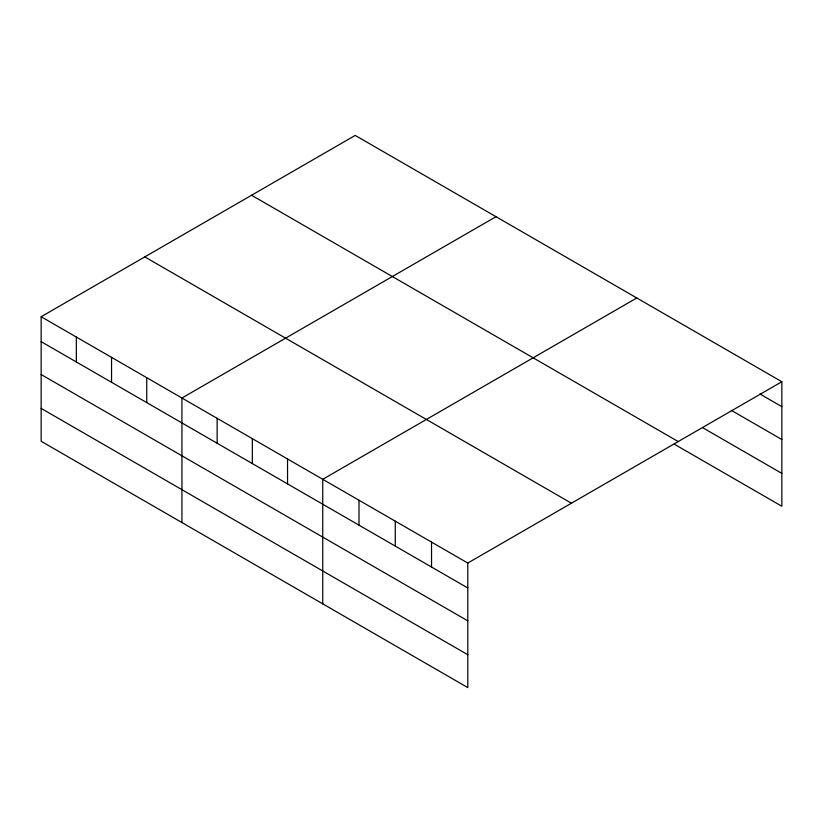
<?xml version="1.0" encoding="UTF-8"?>
<svg xmlns="http://www.w3.org/2000/svg" width="823" height="823" viewBox="0 0 823 823"><rect width="100%" height="100%" fill="white"/><g stroke="black" fill="none" stroke-linecap="round" stroke-linejoin="round"><path stroke-width="1.23" d="M674.15 444.091L781.85 506.268L781.85 381.728L355.207 135.414L41.15 316.732L41.15 441.272L467.793 687.586L467.793 563.045L41.15 316.732M496.002 216.696L181.945 398.013L181.945 522.554M636.786 297.977L322.739 479.305L322.739 603.845M467.793 563.045L781.85 381.728M759.876 393.96L781.85 406.655M731.297 410.338L781.85 439.523M702.729 427.713L781.85 473.4M251.571 195.246L678.214 441.57M144.786 256.889L571.429 503.213M41.15 341.648L467.793 587.972M41.15 374.527L467.793 620.851M41.15 408.393L467.793 654.717M431.53 542.11L431.53 567.037M395.266 521.175L395.266 546.102M359.003 500.24L359.003 525.156M287.536 458.977L287.536 483.903M252.342 438.659L252.342 463.575M217.138 418.331L217.138 443.258M146.741 377.695L146.741 402.612M111.547 357.367L111.547 382.294M76.344 337.049L76.344 361.976"/></g></svg>
